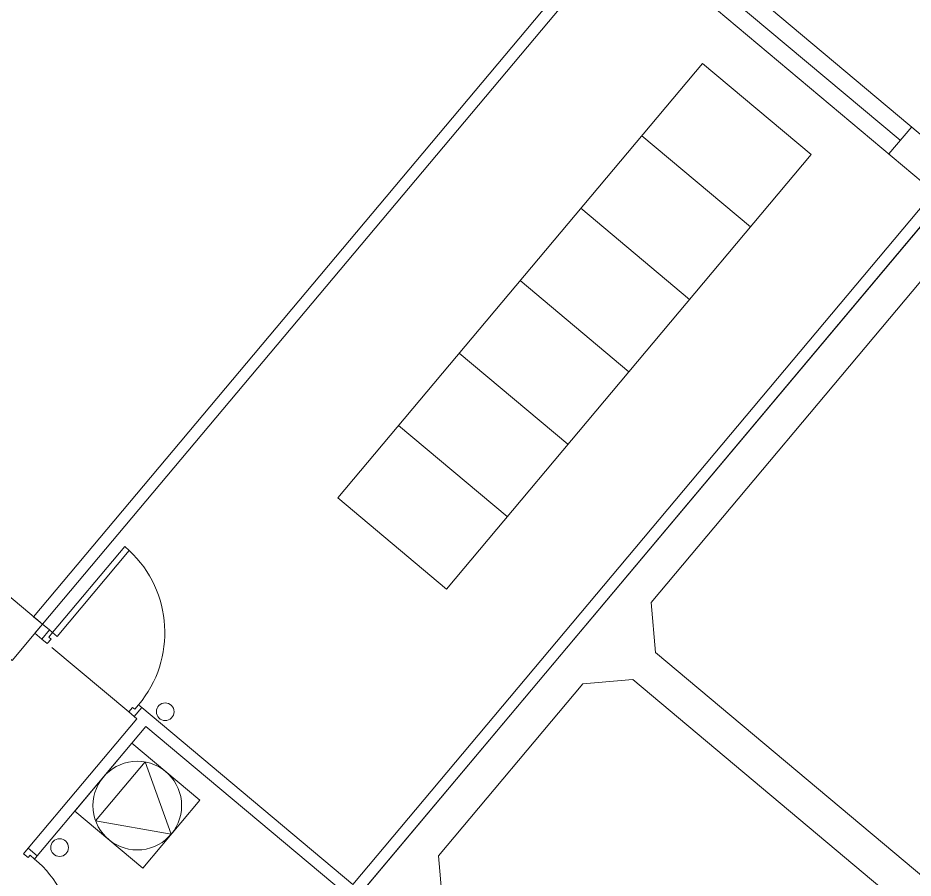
# Model space of a CAD drawing. Header units: millimetres. Extents: x 834140250 to 834644390, y 817877047 to 817987022.
# Drawn here: x 834172842 to 834180413, y 817929924 to 817937202 of the extents above; entities that cross this region are included whole.
import ezdxf

# ---------------------------------------------------------------- set-up
doc = ezdxf.new("R2010")
doc.units = ezdxf.units.MM
doc.header["$LTSCALE"] = 1000
doc.header["$MEASUREMENT"] = 0
doc.layers.add('VPA040_Text', color=3, linetype='Continuous')
doc.layers.add('VPA280_Structure', color=2, linetype='Continuous', lineweight=5)
doc.layers.add('VPAX', color=7, linetype='Continuous', lineweight=13)

# ---------------------------------------------------------------- blocks, each defined once
blk = doc.blocks.new('A$C767F005D')
at = {"layer": 'VPAX', "color": 253}
for p, q in [((5437.2, -7599.5), (4518, -6828.1)), ((4923, -8212.3), (4003.7, -7441)), ((4408.7, -8825.2), (3489.5, -8053.8)), ((3894.5, -9438), (2975.3, -8666.7)), ((3380.3, -10050.8), (2461, -9279.5)), ((-606.8, -10913.1), (-530.2, -10977.4)), ((2798.6, -12922.1), (2835.6, -13344.7))]:
    blk.add_line(p, q, dxfattribs=at)
blk.add_lwpolyline([(-14262.4, -16686.1), (-14053.5, -16437.2), (-13900.3, -16565.8), (-128.6, -153.2), (-281.8, -24.7), (-72.9, 224.3), (15447.2, -12798.6, 0.414214), (15905.1, -12758.5, -0.000013), (17953.6, -10317.3, 0.364001)], format="xyb", dxfattribs=at)
for points in [[(4291.4, -5036.8), (-626, -10897.1), (-549.3, -10961.4), (-613.6, -11038), (-556.2, -11086.2), (-491.9, -11009.6), (-549.3, -10961.4), (4368, -5101.1)], [(1946.8, -9892.3), (5032.2, -6215.3), (5951.4, -6986.7), (2866.1, -10663.7)], [(4598.4, -10777.2), (4635.4, -11199.8), (7201.6, -13353.2), (5594.6, -15268.3), (5631.6, -15690.9), (6788.9, -16662), (7844.5, -16569.6), (11637.4, -12049.4), (11600.4, -11626.8), (7302.9, -8020.7), (6880.3, -8057.7)], [(-426.8, -11064.2), (-465.1, -11032.1), (145.6, -10304.3), (183.9, -10336.5)], [(6586.1, -13619.9), (6549.1, -13197.3), (4442.5, -11429.6), (4019.9, -11466.6), (2798.6, -12922.1), (2835.6, -13344.7), (4942.2, -15112.4), (5364.8, -15075.4)], [(-276.4, -12541.9), (205.7, -11967.3), (780.2, -12449.4), (298.1, -13024)], [(-276.4, -12541.9), (205.7, -11967.3), (780.2, -12449.4), (298.1, -13024)], [(539.2, -12736.7), (317, -12126.3), (-100.5, -12623.9)]]:
    blk.add_lwpolyline(points, close=True, dxfattribs=at)
for points in [[(4483.5, -5002.3), (6705.1, -6866.4)], [(6801.5, -6751.5), (6608.7, -6981.3)], [(2010.1, -13239.5), (2010.1, -13239.5), (324.8, -11825.4), (324.8, -11825.4), (-594.4, -12920.8), (-671, -12856.5), (248.2, -11761.1), (225.2, -11741.8), (225.2, -11741.8), (289.5, -11665.2), (2074.4, -13162.9), (6991.7, -7302.7), (7068.3, -7366.9), (415.4, -15295.5)], [(7036.1, -7405.2), (12252.9, -11782.6), (7801.6, -17087.5), (7571.8, -16894.6), (7113.9, -16934.7), (6918.5, -17167.6), (2180.5, -13192), (7036.1, -7405.2)], [(-556.2, -11086.2), (-510.2, -11124.7), (-478.1, -11086.4), (-497.2, -11070.4), (-465.1, -11032.1), (-491.9, -11009.6)], [(-471.9, -11156.9), (179.2, -11703.2)], [(225.2, -11741.8), (179.2, -11703.2), (211.4, -11664.9), (230.5, -11681), (262.7, -11642.7), (289.5, -11665.2)], [(-671, -12856.5), (-709.6, -12902.5), (-671.3, -12934.6), (-655.2, -12915.5), (-616.9, -12947.6), (-594.4, -12920.8)]]:
    blk.add_lwpolyline(points, dxfattribs=at)
at = {"layer": 'VPAX', "color": 253, "ltscale": 500}
blk.add_lwpolyline([(-613.6, -11038), (-549.3, -10961.4), (-491.9, -11009.6), (-556.2, -11086.2)], close=True, dxfattribs=at)
at = {"layer": 'VPAX', "color": 253}
for centre, radius in [((487.8, -11701.1), 75), ((251.9, -12495.6), 375), ((-405.3, -12851), 75)]:
    blk.add_circle(centre, radius, dxfattribs=at)
for centre, start, end in [((-465.1, -11032.1), 320, 46.98304), ((-1227.6, -13675.4), 323.01696, 50)]:
    blk.add_arc(centre, 950, start, end, dxfattribs=at)
blk = doc.blocks.new('A$C605D7B9A')
at = {"layer": 'VPA280_Structure', "color": 253, "ltscale": 500}
blk.add_lwpolyline([(12668.1, -12065.7), (-94.2, -1356.9), (98.6, -1127.1), (13090.7, -12028.7), (13090.7, -12028.7)], dxfattribs=at)
blk.add_lwpolyline([(-1342.7, -10817.8), (-1085.6, -10511.4), (-549.3, -10961.4), (-806.5, -11267.8)], close=True, dxfattribs=at)

msp = doc.modelspace()

# ---------------------------------------------------------------- block references
at = {"layer": 'VPA040_Text', "color": 3, "ltscale": 500}
msp.add_blockref('A$C767F005D', (834173599.7, 817943032.7), dxfattribs=at)
at = {"layer": 'VPAX', "color": 3, "ltscale": 500}
msp.add_blockref('A$C605D7B9A', (834173599.7, 817943032.7), dxfattribs=at)

doc.saveas('drawing.dxf')
